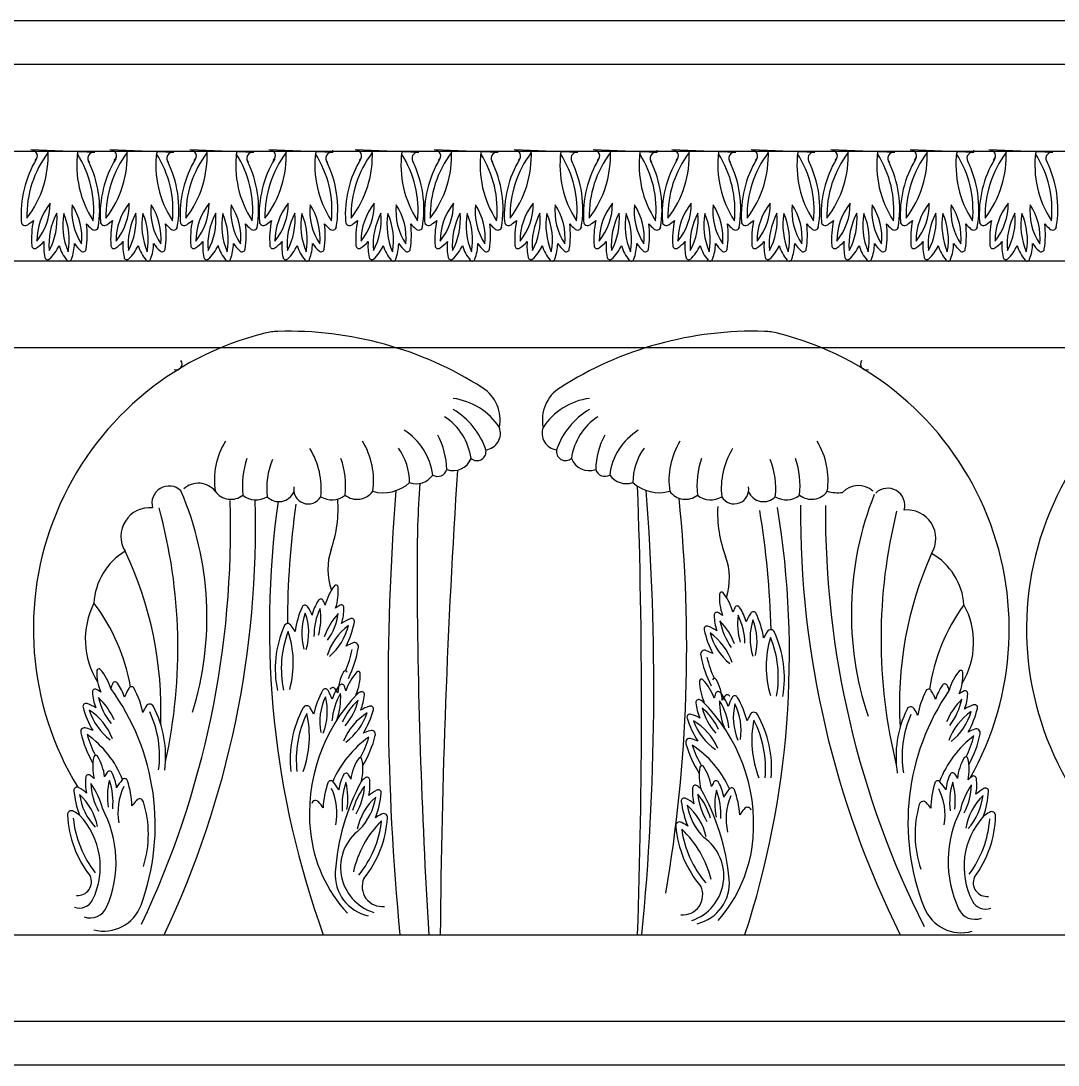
# Model space of a CAD drawing. Header units: millimetres. Extents: x 1155 to 2227, y 540 to 1342.
# Drawn here: x 1261.34 to 1273.27, y 1127.78 to 1139.79 of the extents above; entities that cross this region are included whole.
import ezdxf

# ---------------------------------------------------------------- set-up
doc = ezdxf.new("R2010")
doc.units = ezdxf.units.MM

msp = doc.modelspace()

# ---------------------------------------------------------------- linework, layer by layer
at = {"color": 0}
for p, q in [((1286.8599, 1139.79286), (1195.524, 1139.79286)), ((1286.8599, 1139.29286), (1195.524, 1139.29286)), ((1262.18714, 1138.27929), (1261.4518, 1138.30854)), ((1263.09729, 1138.27929), (1262.36195, 1138.30854)), ((1264.01556, 1138.27929), (1263.28022, 1138.30854)), ((1264.92571, 1138.27929), (1264.19037, 1138.30854)), ((1264.92571, 1138.27929), (1264.92571, 1138.30549)), ((1265.91622, 1138.27929), (1265.18088, 1138.30854)), ((1266.82636, 1138.27929), (1266.09103, 1138.30854)), ((1267.74464, 1138.27929), (1267.0093, 1138.30854)), ((1268.65479, 1138.27929), (1267.91945, 1138.30854)), ((1268.65479, 1138.27929), (1268.65479, 1138.30549)), ((1269.56023, 1138.27929), (1268.8249, 1138.30854)), ((1270.47038, 1138.27929), (1269.73504, 1138.30854)), ((1271.38866, 1138.27929), (1270.65332, 1138.30854)), ((1272.29881, 1138.27929), (1271.56347, 1138.30854)), ((1272.29881, 1138.27929), (1272.29881, 1138.30549)), ((1273.20722, 1138.27929), (1272.47188, 1138.30854)), ((1191.18811, 1138.29286), (1286.8599, 1138.29286)), ((1286.56671, 1137.03106), (1195.524, 1137.03106)), ((1285.37335, 1136.03106), (1195.524, 1136.03106)), ((1193.524, 1129.28421), (1284.524, 1129.28421)), ((1284.524, 1128.28421), (1195.524, 1128.28421)), ((1284.524, 1127.78421), (1195.524, 1127.78421))]:
    msp.add_line(p, q, dxfattribs=at)
for centre, radius, start, end in [((1260.47733, 1138.24108), 1.17348, 322.338153, 2.911539), ((1261.45963, 1138.24135), 0.06764, 308.808269, 96.651525), ((1261.38748, 1138.24108), 1.17348, 322.338153, 2.911539), ((1262.36978, 1138.24135), 0.06764, 308.808269, 96.651525), ((1262.30576, 1138.24108), 1.17348, 322.338153, 2.911539), ((1263.28806, 1138.24135), 0.06764, 308.808269, 96.651525), ((1263.2159, 1138.24108), 1.17348, 322.338153, 2.911539), ((1264.19821, 1138.24135), 0.06764, 308.808269, 96.651525), ((1264.20641, 1138.24108), 1.17348, 322.338153, 2.911539), ((1265.18871, 1138.24135), 0.06764, 308.808269, 96.651525), ((1265.11656, 1138.24108), 1.17348, 322.338153, 2.911539), ((1266.09886, 1138.24135), 0.06764, 308.808269, 96.651525), ((1266.03483, 1138.24108), 1.17348, 322.338153, 2.911539), ((1267.01714, 1138.24135), 0.06764, 308.808269, 96.651525), ((1266.94498, 1138.24108), 1.17348, 322.338153, 2.911539), ((1267.92728, 1138.24135), 0.06764, 308.808269, 96.651525), ((1267.85043, 1138.24108), 1.17348, 322.338153, 2.911539), ((1268.83273, 1138.24135), 0.06764, 308.808269, 96.651525), ((1268.76058, 1138.24108), 1.17348, 322.338153, 2.911539), ((1269.74288, 1138.24135), 0.06764, 308.808269, 96.651525), ((1269.67885, 1138.24108), 1.17348, 322.338153, 2.911539), ((1270.66115, 1138.24135), 0.06764, 308.808269, 96.651525), ((1270.589, 1138.24108), 1.17348, 322.338153, 2.911539), ((1271.5713, 1138.24135), 0.06764, 308.808269, 96.651525), ((1271.49741, 1138.24108), 1.17348, 322.338153, 2.911539), ((1272.47971, 1138.24135), 0.06764, 308.808269, 96.651525), ((1262.58567, 1137.56469), 1.24608, 148.953694, 183.710827), ((1262.6082, 1137.55158), 1.20222, 142.828625, 181.310575), ((1263.15317, 1138.13466), 1.17348, 172.533501, 213.106886), ((1260.97428, 1137.61656), 1.20222, 354.134464, 32.616414), ((1262.17399, 1138.21294), 0.06764, 78.793514, 226.636771), ((1260.99777, 1137.62784), 1.24608, 350.212577, 26.491345), ((1263.49582, 1137.56469), 1.24608, 148.953694, 183.710827), ((1263.51835, 1137.55158), 1.20222, 142.828625, 181.310575), ((1264.06332, 1138.13466), 1.17348, 172.533501, 213.106886), ((1261.88442, 1137.61656), 1.20222, 354.134464, 32.616414), ((1263.08414, 1138.21294), 0.06764, 78.793514, 226.636771), ((1261.90792, 1137.62784), 1.24608, 350.212577, 26.491345), ((1264.4141, 1137.56469), 1.24608, 148.953694, 183.710827), ((1264.43662, 1137.55158), 1.20222, 142.828625, 181.310575), ((1264.98159, 1138.13466), 1.17348, 172.533501, 213.106886), ((1262.8027, 1137.61656), 1.20222, 354.134464, 32.616414), ((1264.00242, 1138.21294), 0.06764, 78.793514, 226.636771), ((1262.8262, 1137.62784), 1.24608, 350.212577, 26.491345), ((1265.32424, 1137.56469), 1.24608, 148.953694, 183.710827), ((1265.34677, 1137.55158), 1.20222, 142.828625, 181.310575), ((1265.89174, 1138.13466), 1.17348, 172.533501, 213.106886), ((1263.71285, 1137.61656), 1.20222, 354.134464, 32.616414), ((1264.91256, 1138.21294), 0.06764, 78.793514, 226.636771), ((1263.73635, 1137.62784), 1.24608, 350.212577, 26.491345), ((1266.31475, 1137.56469), 1.24608, 148.953694, 183.710827), ((1266.33728, 1137.55158), 1.20222, 142.828625, 181.310575), ((1266.88225, 1138.13466), 1.17348, 172.533501, 213.106886), ((1264.70335, 1137.61656), 1.20222, 354.134464, 32.616414), ((1265.90307, 1138.21294), 0.06764, 78.793514, 226.636771), ((1264.72685, 1137.62784), 1.24608, 350.212577, 26.491345), ((1267.2249, 1137.56469), 1.24608, 148.953694, 183.710827), ((1267.24743, 1137.55158), 1.20222, 142.828625, 181.310575), ((1267.7924, 1138.13466), 1.17348, 172.533501, 213.106886), ((1265.6135, 1137.61656), 1.20222, 354.134464, 32.616414), ((1266.81322, 1138.21294), 0.06764, 78.793514, 226.636771), ((1265.637, 1137.62784), 1.24608, 350.212577, 26.491345), ((1268.14317, 1137.56469), 1.24608, 148.953694, 183.710827), ((1268.1657, 1137.55158), 1.20222, 142.828625, 181.310575), ((1268.71067, 1138.13466), 1.17348, 172.533501, 213.106886), ((1266.53178, 1137.61656), 1.20222, 354.134464, 32.616414), ((1267.73149, 1138.21294), 0.06764, 78.793514, 226.636771), ((1266.55528, 1137.62784), 1.24608, 350.212577, 26.491345), ((1269.05332, 1137.56469), 1.24608, 148.953694, 183.710827), ((1269.07585, 1137.55158), 1.20222, 142.828625, 181.310575), ((1269.62082, 1138.13466), 1.17348, 172.533501, 213.106886), ((1267.44193, 1137.61656), 1.20222, 354.134464, 32.616414), ((1268.64164, 1138.21294), 0.06764, 78.793514, 226.636771), ((1267.46542, 1137.62784), 1.24608, 350.212577, 26.491345), ((1269.95877, 1137.56469), 1.24608, 148.953694, 183.710827), ((1269.9813, 1137.55158), 1.20222, 142.828625, 181.310575), ((1270.52627, 1138.13466), 1.17348, 172.533501, 213.106886), ((1268.34737, 1137.61656), 1.20222, 354.134464, 32.616414), ((1269.54709, 1138.21294), 0.06764, 78.793514, 226.636771), ((1268.37087, 1137.62784), 1.24608, 350.212577, 26.491345), ((1270.86892, 1137.56469), 1.24608, 148.953694, 183.710827), ((1270.89144, 1137.55158), 1.20222, 142.828625, 181.310575), ((1271.43641, 1138.13466), 1.17348, 172.533501, 213.106886), ((1269.25752, 1137.61656), 1.20222, 354.134464, 32.616414), ((1270.45724, 1138.21294), 0.06764, 78.793514, 226.636771), ((1269.28102, 1137.62784), 1.24608, 350.212577, 26.491345), ((1271.78719, 1137.56469), 1.24608, 148.953694, 183.710827), ((1271.80972, 1137.55158), 1.20222, 142.828625, 181.310575), ((1272.35469, 1138.13466), 1.17348, 172.533501, 213.106886), ((1270.17579, 1137.61656), 1.20222, 354.134464, 32.616414), ((1271.37551, 1138.21294), 0.06764, 78.793514, 226.636771), ((1270.19929, 1137.62784), 1.24608, 350.212577, 26.491345), ((1272.69734, 1137.56469), 1.24608, 148.953694, 183.710827), ((1272.71987, 1137.55158), 1.20222, 142.828625, 181.310575), ((1273.26484, 1138.13466), 1.17348, 172.533501, 213.106886), ((1271.08594, 1137.61656), 1.20222, 354.134464, 32.616414), ((1272.28566, 1138.21294), 0.06764, 78.793514, 226.636771), ((1271.10944, 1137.62784), 1.24608, 350.212577, 26.491345), ((1273.60575, 1137.56469), 1.24608, 148.953694, 183.710827), ((1273.62828, 1137.55158), 1.20222, 142.828625, 181.310575), ((1274.17325, 1138.13466), 1.17348, 172.533501, 213.106886), ((1271.99436, 1137.61656), 1.20222, 354.134464, 32.616414), ((1273.19407, 1138.21294), 0.06764, 78.793514, 226.636771), ((1272.01785, 1137.62784), 1.24608, 350.212577, 26.491345), ((1261.00015, 1137.68707), 0.67331, 320.721264, 0.73762), ((1262.2103, 1137.26398), 0.68897, 141.194716, 180.264169), ((1262.40727, 1137.22481), 0.74727, 151.615017, 185.582713), ((1260.99764, 1137.50907), 0.75554, 331.806464, 5.391265), ((1262.60915, 1137.60614), 0.6872, 173.917899, 213.454547), ((1261.33885, 1137.2968), 0.70041, 354.305939, 33.066507), ((1263.12045, 1137.26398), 0.68897, 141.194716, 180.264169), ((1261.9103, 1137.68707), 0.67331, 320.721264, 0.73762), ((1263.31742, 1137.22481), 0.74727, 151.615017, 185.582713), ((1261.90779, 1137.50907), 0.75554, 331.806464, 5.391265), ((1263.5193, 1137.60614), 0.6872, 173.917899, 213.454547), ((1262.249, 1137.2968), 0.70041, 354.305939, 33.066507), ((1264.03873, 1137.26398), 0.68897, 141.194716, 180.264169), ((1262.82857, 1137.68707), 0.67331, 320.721264, 0.73762), ((1264.2357, 1137.22481), 0.74727, 151.615017, 185.582713), ((1262.82606, 1137.50907), 0.75554, 331.806464, 5.391265), ((1264.43758, 1137.60614), 0.6872, 173.917899, 213.454547), ((1263.16727, 1137.2968), 0.70041, 354.305939, 33.066507), ((1263.73872, 1137.68707), 0.67331, 320.721264, 0.73762), ((1264.94887, 1137.26398), 0.68897, 141.194716, 180.264169), ((1265.14584, 1137.22481), 0.74727, 151.615017, 185.582713), ((1263.73621, 1137.50907), 0.75554, 331.806464, 5.391265), ((1265.34772, 1137.60614), 0.6872, 173.917899, 213.454547), ((1264.07742, 1137.2968), 0.70041, 354.305939, 33.066507), ((1265.93938, 1137.26398), 0.68897, 141.194716, 180.264169), ((1264.72923, 1137.68707), 0.67331, 320.721264, 0.73762), ((1266.13635, 1137.22481), 0.74727, 151.615017, 185.582713), ((1264.72672, 1137.50907), 0.75554, 331.806464, 5.391265), ((1266.33823, 1137.60614), 0.6872, 173.917899, 213.454547), ((1265.06793, 1137.2968), 0.70041, 354.305939, 33.066507), ((1266.84953, 1137.26398), 0.68897, 141.194716, 180.264169), ((1265.63938, 1137.68707), 0.67331, 320.721264, 0.73762), ((1267.0465, 1137.22481), 0.74727, 151.615017, 185.582713), ((1265.63687, 1137.50907), 0.75554, 331.806464, 5.391265), ((1267.24838, 1137.60614), 0.6872, 173.917899, 213.454547), ((1265.97807, 1137.2968), 0.70041, 354.305939, 33.066507), ((1266.55765, 1137.68707), 0.67331, 320.721264, 0.73762), ((1267.7678, 1137.26398), 0.68897, 141.194716, 180.264169), ((1267.96477, 1137.22481), 0.74727, 151.615017, 185.582713), ((1266.55514, 1137.50907), 0.75554, 331.806464, 5.391265), ((1268.16665, 1137.60614), 0.6872, 173.917899, 213.454547), ((1266.89635, 1137.2968), 0.70041, 354.305939, 33.066507), ((1268.67795, 1137.26398), 0.68897, 141.194716, 180.264169), ((1267.4678, 1137.68707), 0.67331, 320.721264, 0.73762), ((1268.87492, 1137.22481), 0.74727, 151.615017, 185.582713), ((1267.46529, 1137.50907), 0.75554, 331.806464, 5.391265), ((1269.0768, 1137.60614), 0.6872, 173.917899, 213.454547), ((1267.8065, 1137.2968), 0.70041, 354.305939, 33.066507), ((1269.5834, 1137.26398), 0.68897, 141.194716, 180.264169), ((1268.37325, 1137.68707), 0.67331, 320.721264, 0.73762), ((1269.78037, 1137.22481), 0.74727, 151.615017, 185.582713), ((1268.37074, 1137.50907), 0.75554, 331.806464, 5.391265), ((1269.98225, 1137.60614), 0.6872, 173.917899, 213.454547), ((1268.71194, 1137.2968), 0.70041, 354.305939, 33.066507), ((1270.49355, 1137.26398), 0.68897, 141.194716, 180.264169), ((1269.28339, 1137.68707), 0.67331, 320.721264, 0.73762), ((1270.69052, 1137.22481), 0.74727, 151.615017, 185.582713), ((1269.28088, 1137.50907), 0.75554, 331.806464, 5.391265), ((1270.8924, 1137.60614), 0.6872, 173.917899, 213.454547), ((1269.62209, 1137.2968), 0.70041, 354.305939, 33.066507), ((1271.41182, 1137.26398), 0.68897, 141.194716, 180.264169), ((1270.20167, 1137.68707), 0.67331, 320.721264, 0.73762), ((1271.60879, 1137.22481), 0.74727, 151.615017, 185.582713), ((1270.19916, 1137.50907), 0.75554, 331.806464, 5.391265), ((1271.81067, 1137.60614), 0.6872, 173.917899, 213.454547), ((1270.54037, 1137.2968), 0.70041, 354.305939, 33.066507), ((1272.32197, 1137.26398), 0.68897, 141.194716, 180.264169), ((1271.11182, 1137.68707), 0.67331, 320.721264, 0.73762), ((1272.51894, 1137.22481), 0.74727, 151.615017, 185.582713), ((1271.10931, 1137.50907), 0.75554, 331.806464, 5.391265), ((1272.72082, 1137.60614), 0.6872, 173.917899, 213.454547), ((1271.45051, 1137.2968), 0.70041, 354.305939, 33.066507), ((1273.23038, 1137.26398), 0.68897, 141.194716, 180.264169), ((1272.02023, 1137.68707), 0.67331, 320.721264, 0.73762), ((1273.42735, 1137.22481), 0.74727, 151.615017, 185.582713), ((1272.01772, 1137.50907), 0.75554, 331.806464, 5.391265), ((1273.62923, 1137.60614), 0.6872, 173.917899, 213.454547), ((1272.35893, 1137.2968), 0.70041, 354.305939, 33.066507), ((1261.38782, 1137.48416), 0.04562, 180.140306, 310.20326), ((1261.04067, 1137.99913), 0.66642, 304.40951, 311.393385), ((1262.51129, 1137.28681), 1.05163, 168.349147, 184.310128), ((1262.59061, 1137.44116), 0.77193, 169.883681, 203.126708), ((1261.14106, 1137.27588), 0.7524, 349.439058, 23.57133), ((1262.29797, 1137.48416), 0.04562, 180.140306, 310.20326), ((1261.95082, 1137.99913), 0.66642, 304.40951, 311.393385), ((1263.42144, 1137.28681), 1.05163, 168.349147, 184.310128), ((1263.50076, 1137.44116), 0.77193, 169.883681, 203.126708), ((1262.05121, 1137.27588), 0.7524, 349.439058, 23.57133), ((1263.21625, 1137.48416), 0.04562, 180.140306, 310.20326), ((1262.8691, 1137.99913), 0.66642, 304.40951, 311.393385), ((1264.33971, 1137.28681), 1.05163, 168.349147, 184.310128), ((1264.41903, 1137.44116), 0.77193, 169.883681, 203.126708), ((1262.96948, 1137.27588), 0.7524, 349.439058, 23.57133), ((1264.1264, 1137.48416), 0.04562, 180.140306, 310.20326), ((1263.77924, 1137.99913), 0.66642, 304.40951, 311.393385), ((1265.24986, 1137.28681), 1.05163, 168.349147, 184.310128), ((1265.32918, 1137.44116), 0.77193, 169.883681, 203.126708), ((1263.87963, 1137.27588), 0.7524, 349.439058, 23.57133), ((1265.1169, 1137.48416), 0.04562, 180.140306, 310.20326), ((1264.76975, 1137.99913), 0.66642, 304.40951, 311.393385), ((1266.24037, 1137.28681), 1.05163, 168.349147, 184.310128), ((1266.31969, 1137.44116), 0.77193, 169.883681, 203.126708), ((1264.87014, 1137.27588), 0.7524, 349.439058, 23.57133), ((1266.02705, 1137.48416), 0.04562, 180.140306, 310.20326), ((1265.6799, 1137.99913), 0.66642, 304.40951, 311.393385), ((1267.15051, 1137.28681), 1.05163, 168.349147, 184.310128), ((1267.22984, 1137.44116), 0.77193, 169.883681, 203.126708), ((1265.78029, 1137.27588), 0.7524, 349.439058, 23.57133), ((1266.94533, 1137.48416), 0.04562, 180.140306, 310.20326), ((1266.59817, 1137.99913), 0.66642, 304.40951, 311.393385), ((1268.06879, 1137.28681), 1.05163, 168.349147, 184.310128), ((1268.14811, 1137.44116), 0.77193, 169.883681, 203.126708), ((1266.69856, 1137.27588), 0.7524, 349.439058, 23.57133), ((1267.85547, 1137.48416), 0.04562, 180.140306, 310.20326), ((1267.50832, 1137.99913), 0.66642, 304.40951, 311.393385), ((1268.97894, 1137.28681), 1.05163, 168.349147, 184.310128), ((1269.05826, 1137.44116), 0.77193, 169.883681, 203.126708), ((1267.60871, 1137.27588), 0.7524, 349.439058, 23.57133), ((1268.76092, 1137.48416), 0.04562, 180.140306, 310.20326), ((1268.41377, 1137.99913), 0.66642, 304.40951, 311.393385), ((1269.88438, 1137.28681), 1.05163, 168.349147, 184.310128), ((1269.9637, 1137.44116), 0.77193, 169.883681, 203.126708), ((1268.51415, 1137.27588), 0.7524, 349.439058, 23.57133), ((1269.67107, 1137.48416), 0.04562, 180.140306, 310.20326), ((1269.32392, 1137.99913), 0.66642, 304.40951, 311.393385), ((1270.79453, 1137.28681), 1.05163, 168.349147, 184.310128), ((1270.87385, 1137.44116), 0.77193, 169.883681, 203.126708), ((1269.4243, 1137.27588), 0.7524, 349.439058, 23.57133), ((1270.58934, 1137.48416), 0.04562, 180.140306, 310.20326), ((1270.24219, 1137.99913), 0.66642, 304.40951, 311.393385), ((1271.71281, 1137.28681), 1.05163, 168.349147, 184.310128), ((1271.79213, 1137.44116), 0.77193, 169.883681, 203.126708), ((1270.34258, 1137.27588), 0.7524, 349.439058, 23.57133), ((1271.49949, 1137.48416), 0.04562, 180.140306, 310.20326), ((1271.15234, 1137.99913), 0.66642, 304.40951, 311.393385), ((1272.62295, 1137.28681), 1.05163, 168.349147, 184.310128), ((1272.70228, 1137.44116), 0.77193, 169.883681, 203.126708), ((1271.25273, 1137.27588), 0.7524, 349.439058, 23.57133), ((1272.4079, 1137.48416), 0.04562, 180.140306, 310.20326), ((1272.06075, 1137.99913), 0.66642, 304.40951, 311.393385), ((1273.53137, 1137.28681), 1.05163, 168.349147, 184.310128), ((1273.61069, 1137.44116), 0.77193, 169.883681, 203.126708), ((1272.16114, 1137.27588), 0.7524, 349.439058, 23.57133), ((1261.04615, 1137.3319), 1.05396, 351.004558, 6.94786), ((1262.59413, 1137.89797), 0.66642, 221.155078, 228.138953), ((1262.18313, 1137.43237), 0.04562, 222.345203, 352.408157), ((1261.95629, 1137.3319), 1.05396, 351.004558, 6.94786), ((1263.50428, 1137.89797), 0.66642, 221.155078, 228.138953), ((1263.09328, 1137.43237), 0.04562, 222.345203, 352.408157), ((1262.87457, 1137.3319), 1.05396, 351.004558, 6.94786), ((1264.42256, 1137.89797), 0.66642, 221.155078, 228.138953), ((1264.01155, 1137.43237), 0.04562, 222.345203, 352.408157), ((1263.78472, 1137.3319), 1.05396, 351.004558, 6.94786), ((1265.33271, 1137.89797), 0.66642, 221.155078, 228.138953), ((1264.9217, 1137.43237), 0.04562, 222.345203, 352.408157), ((1264.77522, 1137.3319), 1.05396, 351.004558, 6.94786), ((1266.32321, 1137.89797), 0.66642, 221.155078, 228.138953), ((1265.91221, 1137.43237), 0.04562, 222.345203, 352.408157), ((1265.68537, 1137.3319), 1.05396, 351.004558, 6.94786), ((1267.23336, 1137.89797), 0.66642, 221.155078, 228.138953), ((1266.82235, 1137.43237), 0.04562, 222.345203, 352.408157), ((1266.60365, 1137.3319), 1.05396, 351.004558, 6.94786), ((1268.15164, 1137.89797), 0.66642, 221.155078, 228.138953), ((1267.74063, 1137.43237), 0.04562, 222.345203, 352.408157), ((1267.5138, 1137.3319), 1.05396, 351.004558, 6.94786), ((1269.06178, 1137.89797), 0.66642, 221.155078, 228.138953), ((1268.65078, 1137.43237), 0.04562, 222.345203, 352.408157), ((1268.41924, 1137.3319), 1.05396, 351.004558, 6.94786), ((1269.96723, 1137.89797), 0.66642, 221.155078, 228.138953), ((1269.55622, 1137.43237), 0.04562, 222.345203, 352.408157), ((1269.32939, 1137.3319), 1.05396, 351.004558, 6.94786), ((1270.87738, 1137.89797), 0.66642, 221.155078, 228.138953), ((1270.46637, 1137.43237), 0.04562, 222.345203, 352.408157), ((1270.24766, 1137.3319), 1.05396, 351.004558, 6.94786), ((1271.79565, 1137.89797), 0.66642, 221.155078, 228.138953), ((1271.38465, 1137.43237), 0.04562, 222.345203, 352.408157), ((1271.15781, 1137.3319), 1.05396, 351.004558, 6.94786), ((1272.7058, 1137.89797), 0.66642, 221.155078, 228.138953), ((1272.29479, 1137.43237), 0.04562, 222.345203, 352.408157), ((1272.06623, 1137.3319), 1.05396, 351.004558, 6.94786), ((1273.61421, 1137.89797), 0.66642, 221.155078, 228.138953), ((1273.20321, 1137.43237), 0.04562, 222.345203, 352.408157), ((1261.23648, 1137.59409), 0.49982, 304.40951, 317.19656), ((1262.13677, 1137.19603), 0.53677, 173.749497, 193.236408), ((1261.41717, 1137.24289), 0.53677, 339.312055, 358.798967), ((1262.36148, 1137.52083), 0.49982, 215.351903, 228.138953), ((1262.14663, 1137.59409), 0.49982, 304.40951, 317.19656), ((1263.04692, 1137.19603), 0.53677, 173.749497, 193.236408), ((1262.32732, 1137.24289), 0.53677, 339.312055, 358.798967), ((1263.27163, 1137.52083), 0.49982, 215.351903, 228.138953), ((1263.06491, 1137.59409), 0.49982, 304.40951, 317.19656), ((1263.96519, 1137.19603), 0.53677, 173.749497, 193.236408), ((1263.2456, 1137.24289), 0.53677, 339.312055, 358.798967), ((1264.18991, 1137.52083), 0.49982, 215.351903, 228.138953), ((1263.97505, 1137.59409), 0.49982, 304.40951, 317.19656), ((1264.87534, 1137.19603), 0.53677, 173.749497, 193.236408), ((1264.15575, 1137.24289), 0.53677, 339.312055, 358.798967), ((1265.10005, 1137.52083), 0.49982, 215.351903, 228.138953), ((1264.96556, 1137.59409), 0.49982, 304.40951, 317.19656), ((1265.86585, 1137.19603), 0.53677, 173.749497, 193.236408), ((1265.14625, 1137.24289), 0.53677, 339.312055, 358.798967), ((1266.09056, 1137.52083), 0.49982, 215.351903, 228.138953), ((1265.87571, 1137.59409), 0.49982, 304.40951, 317.19656), ((1266.776, 1137.19603), 0.53677, 173.749497, 193.236408), ((1266.0564, 1137.24289), 0.53677, 339.312055, 358.798967), ((1267.00071, 1137.52083), 0.49982, 215.351903, 228.138953), ((1266.79398, 1137.59409), 0.49982, 304.40951, 317.19656), ((1267.69427, 1137.19603), 0.53677, 173.749497, 193.236408), ((1266.97468, 1137.24289), 0.53677, 339.312055, 358.798967), ((1267.91898, 1137.52083), 0.49982, 215.351903, 228.138953), ((1267.70413, 1137.59409), 0.49982, 304.40951, 317.19656), ((1268.60442, 1137.19603), 0.53677, 173.749497, 193.236408), ((1267.88482, 1137.24289), 0.53677, 339.312055, 358.798967), ((1268.82913, 1137.52083), 0.49982, 215.351903, 228.138953), ((1268.60958, 1137.59409), 0.49982, 304.40951, 317.19656), ((1269.50987, 1137.19603), 0.53677, 173.749497, 193.236408), ((1268.79027, 1137.24289), 0.53677, 339.312055, 358.798967), ((1269.73458, 1137.52083), 0.49982, 215.351903, 228.138953), ((1269.51973, 1137.59409), 0.49982, 304.40951, 317.19656), ((1270.42001, 1137.19603), 0.53677, 173.749497, 193.236408), ((1269.70042, 1137.24289), 0.53677, 339.312055, 358.798967), ((1270.64473, 1137.52083), 0.49982, 215.351903, 228.138953), ((1270.438, 1137.59409), 0.49982, 304.40951, 317.19656), ((1271.33829, 1137.19603), 0.53677, 173.749497, 193.236408), ((1270.61869, 1137.24289), 0.53677, 339.312055, 358.798967), ((1271.563, 1137.52083), 0.49982, 215.351903, 228.138953), ((1271.34815, 1137.59409), 0.49982, 304.40951, 317.19656), ((1272.24844, 1137.19603), 0.53677, 173.749497, 193.236408), ((1271.52884, 1137.24289), 0.53677, 339.312055, 358.798967), ((1272.47315, 1137.52083), 0.49982, 215.351903, 228.138953), ((1272.25656, 1137.59409), 0.49982, 304.40951, 317.19656), ((1273.15685, 1137.19603), 0.53677, 173.749497, 193.236408), ((1272.43725, 1137.24289), 0.53677, 339.312055, 358.798967), ((1273.38156, 1137.52083), 0.49982, 215.351903, 228.138953), ((1261.49685, 1137.20786), 0.03421, 180.140306, 310.20326), ((1261.35572, 1137.39177), 0.45817, 312.270287, 336.652142), ((1262.21701, 1137.33568), 0.45817, 195.896322, 220.278176), ((1262.05323, 1137.17163), 0.03421, 222.345203, 352.408157), ((1262.407, 1137.20786), 0.03421, 180.140306, 310.20326), ((1262.26587, 1137.39177), 0.45817, 312.270287, 336.652142), ((1263.12716, 1137.33568), 0.45817, 195.896322, 220.278176), ((1262.96338, 1137.17163), 0.03421, 222.345203, 352.408157), ((1263.32527, 1137.20786), 0.03421, 180.140306, 310.20326), ((1263.18414, 1137.39177), 0.45817, 312.270287, 336.652142), ((1264.04544, 1137.33568), 0.45817, 195.896322, 220.278176), ((1263.88165, 1137.17163), 0.03421, 222.345203, 352.408157), ((1264.23542, 1137.20786), 0.03421, 180.140306, 310.20326), ((1264.09429, 1137.39177), 0.45817, 312.270287, 336.652142), ((1264.95559, 1137.33568), 0.45817, 195.896322, 220.278176), ((1264.7918, 1137.17163), 0.03421, 222.345203, 352.408157), ((1265.22593, 1137.20786), 0.03421, 180.140306, 310.20326), ((1265.0848, 1137.39177), 0.45817, 312.270287, 336.652142), ((1265.94609, 1137.33568), 0.45817, 195.896322, 220.278176), ((1265.78231, 1137.17163), 0.03421, 222.345203, 352.408157), ((1266.13607, 1137.20786), 0.03421, 180.140306, 310.20326), ((1265.99495, 1137.39177), 0.45817, 312.270287, 336.652142), ((1266.85624, 1137.33568), 0.45817, 195.896322, 220.278176), ((1266.69245, 1137.17163), 0.03421, 222.345203, 352.408157), ((1267.05435, 1137.20786), 0.03421, 180.140306, 310.20326), ((1266.91322, 1137.39177), 0.45817, 312.270287, 336.652142), ((1267.77452, 1137.33568), 0.45817, 195.896322, 220.278176), ((1267.61073, 1137.17163), 0.03421, 222.345203, 352.408157), ((1267.9645, 1137.20786), 0.03421, 180.140306, 310.20326), ((1267.82337, 1137.39177), 0.45817, 312.270287, 336.652142), ((1268.68466, 1137.33568), 0.45817, 195.896322, 220.278176), ((1268.52088, 1137.17163), 0.03421, 222.345203, 352.408157), ((1268.86994, 1137.20786), 0.03421, 180.140306, 310.20326), ((1268.72882, 1137.39177), 0.45817, 312.270287, 336.652142), ((1269.59011, 1137.33568), 0.45817, 195.896322, 220.278176), ((1269.42632, 1137.17163), 0.03421, 222.345203, 352.408157), ((1269.78009, 1137.20786), 0.03421, 180.140306, 310.20326), ((1269.63896, 1137.39177), 0.45817, 312.270287, 336.652142), ((1270.50026, 1137.33568), 0.45817, 195.896322, 220.278176), ((1270.33647, 1137.17163), 0.03421, 222.345203, 352.408157), ((1270.69837, 1137.20786), 0.03421, 180.140306, 310.20326), ((1270.55724, 1137.39177), 0.45817, 312.270287, 336.652142), ((1271.41853, 1137.33568), 0.45817, 195.896322, 220.278176), ((1271.25475, 1137.17163), 0.03421, 222.345203, 352.408157), ((1271.60851, 1137.20786), 0.03421, 180.140306, 310.20326), ((1271.46739, 1137.39177), 0.45817, 312.270287, 336.652142), ((1272.32868, 1137.33568), 0.45817, 195.896322, 220.278176), ((1272.16489, 1137.17163), 0.03421, 222.345203, 352.408157), ((1272.51693, 1137.20786), 0.03421, 180.140306, 310.20326), ((1272.3758, 1137.39177), 0.45817, 312.270287, 336.652142), ((1273.23709, 1137.33568), 0.45817, 195.896322, 220.278176), ((1273.07331, 1137.17163), 0.03421, 222.345203, 352.408157), ((1261.64525, 1137.07795), 0.03136, 188.85075, 318.913704), ((1261.88923, 1137.06206), 0.03136, 213.63476, 343.697714), ((1262.5554, 1137.07795), 0.03136, 188.85075, 318.913704), ((1262.79938, 1137.06206), 0.03136, 213.63476, 343.697714), ((1263.47367, 1137.07795), 0.03136, 188.85075, 318.913704), ((1263.71765, 1137.06206), 0.03136, 213.63476, 343.697714), ((1264.38382, 1137.07795), 0.03136, 188.85075, 318.913704), ((1264.6278, 1137.06206), 0.03136, 213.63476, 343.697714), ((1265.37433, 1137.07795), 0.03136, 188.85075, 318.913704), ((1265.61831, 1137.06206), 0.03136, 213.63476, 343.697714), ((1266.28448, 1137.07795), 0.03136, 188.85075, 318.913704), ((1266.52846, 1137.06206), 0.03136, 213.63476, 343.697714), ((1267.20275, 1137.07795), 0.03136, 188.85075, 318.913704), ((1267.44673, 1137.06206), 0.03136, 213.63476, 343.697714), ((1268.1129, 1137.07795), 0.03136, 188.85075, 318.913704), ((1268.35688, 1137.06206), 0.03136, 213.63476, 343.697714), ((1269.01835, 1137.07795), 0.03136, 188.85075, 318.913704), ((1269.26233, 1137.06206), 0.03136, 213.63476, 343.697714), ((1269.92849, 1137.07795), 0.03136, 188.85075, 318.913704), ((1270.17247, 1137.06206), 0.03136, 213.63476, 343.697714), ((1270.84677, 1137.07795), 0.03136, 188.85075, 318.913704), ((1271.09075, 1137.06206), 0.03136, 213.63476, 343.697714), ((1271.75692, 1137.07795), 0.03136, 188.85075, 318.913704), ((1272.0009, 1137.06206), 0.03136, 213.63476, 343.697714), ((1272.66533, 1137.07795), 0.03136, 188.85075, 318.913704), ((1272.90931, 1137.06206), 0.03136, 213.63476, 343.697714), ((1264.98339, 1132.80106), 3.50253, 103.872133, 211.314731), ((1264.31489, 1135.50798), 0.71429, 91.71167, 103.872133), ((1264.41738, 1132.0785), 4.1453, 57.468822, 91.71167), ((1269.76683, 1132.07889), 4.1453, 88.28086, 122.523708), ((1269.86976, 1135.50837), 0.71429, 76.120397, 88.28086), ((1269.20188, 1132.80008), 3.50253, 330.719408, 76.143498), ((1276.40555, 1132.80106), 3.50253, 103.872133, 211.314731), ((1263.124, 1135.84669), 0.06764, 248.75683, 36.600086), ((1271.0607, 1135.84692), 0.06764, 143.392444, 291.2357), ((1266.40994, 1135.20245), 0.43999, 348.837734, 57.468822), ((1267.77467, 1135.2031), 0.43999, 122.523708, 191.154797), ((1266.20451, 1134.69301), 0.76543, 33.66095, 82.134642), ((1267.98003, 1134.69364), 0.76543, 97.857888, 146.331581), ((1265.86606, 1134.58061), 0.86593, 18.800476, 59.215955), ((1268.31847, 1134.58119), 0.86593, 120.776575, 161.192055), ((1265.84582, 1134.67253), 0.67467, 7.513651, 57.266952), ((1268.33873, 1134.67312), 0.67467, 122.725578, 172.478879), ((1265.36757, 1134.48149), 0.71238, 7.118073, 57.939698), ((1266.65903, 1135.05178), 0.19396, 277.930652, 19.733093), ((1267.52556, 1135.05247), 0.19396, 160.259437, 262.061879), ((1268.81695, 1134.48201), 0.71238, 122.052832, 172.874457), ((1264.42745, 1134.50809), 0.86437, 148.583109, 188.315462), ((1264.529, 1134.50809), 0.86437, 351.677068, 31.409422), ((1265.32703, 1134.60665), 0.90971, 1.6576, 27.702624), ((1268.85751, 1134.60717), 0.90971, 152.289906, 178.33493), ((1269.65552, 1134.5085), 0.86437, 148.583109, 188.315462), ((1269.75707, 1134.50849), 0.86437, 351.677068, 31.409422), ((1263.92689, 1134.41703), 0.86472, 353.571106, 31.911079), ((1265.12078, 1134.47989), 0.6874, 0.206654, 35.531311), ((1266.58291, 1134.8402), 0.10471, 229.352041, 10.714685), ((1267.60166, 1134.84088), 0.10471, 169.277846, 310.640489), ((1269.06374, 1134.48038), 0.6874, 144.461219, 179.785876), ((1270.25762, 1134.41736), 0.86472, 148.081451, 186.421424), ((1264.85315, 1134.44505), 0.9682, 161.005094, 186.310783), ((1265.02955, 1134.41696), 0.86472, 157.437126, 186.421424), ((1264.1033, 1134.4451), 0.9682, 353.681748, 18.987436), ((1266.30941, 1134.84088), 0.22037, 250.64105, 338.679466), ((1267.87516, 1134.84152), 0.22037, 201.313065, 289.35148), ((1270.08122, 1134.44545), 0.9682, 161.005094, 186.310783), ((1269.15496, 1134.41743), 0.86472, 353.571106, 22.555404), ((1269.33137, 1134.4455), 0.9682, 353.681748, 18.987436), ((1266.13068, 1134.66472), 0.11034, 239.372379, 343.277458), ((1360.54445, 1128.46079), 94.38755, 176.2548623, 179.5003368), ((1268.05386, 1134.66534), 0.11034, 196.715073, 300.620151), ((1263.37902, 1134.22727), 0.24816, 38.893736, 132.507256), ((1265.50519, 1134.82088), 0.4543, 254.563726, 311.830525), ((1265.88223, 1134.70611), 0.23567, 251.685963, 324.654706), ((1279.58695, 1133.55344), 13.69335, 176.144135, 180.157895), ((1268.30232, 1134.70669), 0.23567, 215.337824, 288.306567), ((1268.67937, 1134.82141), 0.4543, 228.162006, 285.428804), ((1263.04158, 1134.24744), 0.19672, 45.803379, 196.083027), ((1259.78946, 1132.93588), 3.68744, 342.742766, 23.199498), ((1263.75295, 1134.51464), 0.22358, 216.044479, 308.069224), ((1264.04339, 1134.5249), 0.24079, 230.680474, 301.795727), ((1264.30453, 1134.45162), 0.18785, 224.375536, 337.612153), ((1264.6423, 1134.40492), 0.16695, 169.352637, 329.510019), ((1264.91307, 1134.52485), 0.24079, 238.196804, 309.312056), ((1265.20351, 1134.51455), 0.22358, 231.923306, 323.948051), ((1295.1354, 1132.10695), 29.57412, 175.572268, 185.477536), ((1196.31893, 1131.87511), 72.15709, 357.9425114, 2.0382012), ((1239.04314, 1132.12543), 29.57412, 354.491109, 4.396039), ((1268.98102, 1134.51505), 0.22358, 216.044479, 308.069224), ((1269.27146, 1134.52531), 0.24079, 230.680474, 301.795727), ((1269.54221, 1134.40534), 0.16695, 210.482511, 10.639893), ((1269.87999, 1134.452), 0.18785, 202.380377, 315.616994), ((1270.14114, 1134.52525), 0.24079, 238.196804, 309.312056), ((1270.43158, 1134.51495), 0.22358, 231.923306, 323.948051), ((1270.73326, 1134.82128), 0.4543, 254.563726, 276.805607), ((1270.96918, 1134.20157), 0.24816, 47.485274, 137.20075), ((1274.57607, 1132.97629), 3.68744, 158.176731, 198.633462), ((1271.30662, 1134.2217), 0.19672, 343.909503, 134.189151), ((1253.14135, 1133.95216), 10.60765, 334.62864, 1.747899), ((1253.14135, 1133.95216), 10.89432, 334.62864, 1.747899), ((1274.62649, 1132.82622), 10.43086, 172.077132, 199.85191), ((1274.62649, 1132.82622), 10.22434, 172.077132, 179.802735), ((1263.53628, 1134.18801), 1.44966, 340.938395, 4.198587), ((1252.23446, 1132.58809), 16.76067, 350.293361, 5.876246), ((1281.19785, 1134.15194), 10.89432, 179.62833, 206.538839), ((1281.19785, 1134.15194), 10.60765, 179.62833, 206.747588), ((1262.81697, 1133.86605), 0.32882, 83.786763, 211.71386), ((1257.06724, 1132.58219), 6.07603, 347.546106, 15.354419), ((1270.80025, 1134.13807), 1.44966, 177.177641, 200.437833), ((1259.74595, 1132.51031), 10.43086, 341.985157, 9.299096), ((1259.74595, 1132.51031), 10.22434, 1.573494, 9.299096), ((1277.30599, 1132.68808), 6.07603, 166.021809, 193.830123), ((1271.53118, 1133.84028), 0.32882, 328.278671, 96.205767), ((1262.91011, 1133.0628), 0.73241, 120.603537, 177.427798), ((1258.70359, 1131.86965), 4.24526, 357.787954, 25.438997), ((1265.57754, 1133.4827), 0.71002, 160.938395, 199.490605), ((1268.77652, 1133.38393), 0.71002, 341.885623, 20.437833), ((1275.68723, 1131.93644), 4.24526, 155.937232, 183.588274), ((1271.45327, 1133.02823), 0.73241, 3.94843, 60.772691), ((1338.05047, 1133.71455), 72.15709, 180.1578953, 183.5203232), ((1265.39036, 1132.95064), 0.56533, 142.10586, 167.565792), ((1264.96199, 1133.28355), 0.02281, 73.884441, 141.119686), ((1264.42275, 1133.22565), 0.56533, 340.702455, 6.162387), ((1264.96218, 1133.2835), 0.02281, 7.148561, 74.383807), ((1264.78639, 1133.1125), 0.03136, 21.494651, 151.557605), ((1269.93715, 1133.15469), 0.56533, 175.213842, 200.673773), ((1269.39648, 1133.19957), 0.02281, 106.992422, 174.227667), ((1269.39667, 1133.19963), 0.02281, 40.256542, 107.491788), ((1268.97642, 1132.85652), 0.56533, 13.810436, 39.270368), ((1262.98399, 1132.68088), 0.90607, 152.755327, 212.527082), ((1260.39563, 1131.74267), 2.23809, 10.047923, 37.195572), ((1265.53226, 1132.62533), 1.05163, 156.098227, 172.059209), ((1264.60302, 1133.03987), 0.03421, 30.205095, 160.268049), ((1264.22822, 1132.76331), 0.49982, 23.211795, 35.998845), ((1265.20986, 1132.83644), 0.53677, 147.171947, 166.658858), ((1265.45505, 1132.71862), 0.74727, 154.825642, 180.337669), ((1264.03171, 1132.92349), 0.75554, 344.941576, 8.601891), ((1264.4084, 1132.91393), 0.45817, 20.230402, 27.288401), ((1265.23863, 1132.67797), 0.45817, 120.979846, 128.037845), ((1265.02157, 1133.04566), 0.03136, 356.710642, 126.773596), ((1264.51621, 1133.03359), 0.53677, 341.609389, 1.0963), ((1269.95899, 1132.84341), 0.45817, 154.087827, 161.145826), ((1269.57633, 1133.03284), 0.03136, 29.818623, 159.881577), ((1269.15962, 1132.74669), 0.53677, 14.71737, 34.204281), ((1273.99873, 1131.76886), 2.23809, 144.180656, 171.328305), ((1271.38858, 1132.64464), 0.90607, 328.849147, 28.620901), ((1265.25635, 1132.74777), 0.68897, 160.144187, 195.111926), ((1263.97439, 1132.75495), 0.67331, 343.368614, 19.687091), ((1265.55523, 1132.45332), 0.77193, 137.281648, 160.688561), ((1264.24502, 1133.0951), 0.7524, 325.544636, 350.969297), ((1265.31265, 1132.4551), 0.49982, 112.269402, 125.056452), ((1265.13934, 1132.88744), 0.03421, 348.000198, 118.063152), ((1269.34283, 1132.96037), 0.03136, 54.602633, 184.665587), ((1269.84833, 1132.96044), 0.53677, 180.279928, 199.76684), ((1269.13466, 1132.58758), 0.45817, 53.338383, 60.396383), ((1270.33534, 1132.86201), 0.75554, 172.774338, 196.434653), ((1268.91733, 1132.62302), 0.74727, 1.038559, 26.550586), ((1270.14273, 1132.69716), 0.49982, 145.377383, 158.164433), ((1270.39669, 1132.6949), 0.67331, 161.689137, 198.007615), ((1269.7614, 1132.96464), 0.03421, 21.108179, 151.171133), ((1269.11527, 1132.65693), 0.68897, 346.264303, 21.232042), ((1268.84238, 1132.52791), 1.05163, 9.31702, 25.278002), ((1265.50916, 1132.3386), 1.24608, 156.697529, 191.454661), ((1264.40766, 1132.81613), 0.04562, 30.205095, 160.268049), ((1263.90793, 1132.44738), 0.66642, 29.01497, 35.998845), ((1265.51738, 1132.29168), 0.6872, 126.953808, 162.900287), ((1264.42434, 1133.00906), 0.70041, 311.423814, 346.102416), ((1264.13682, 1133.07414), 1.05396, 333.460495, 349.403797), ((1269.22889, 1132.79937), 0.03421, 63.313076, 193.37603), ((1270.22664, 1133.01009), 1.05396, 191.972431, 207.915733), ((1269.06601, 1132.36299), 0.49982, 56.319776, 69.106826), ((1268.82355, 1132.35539), 0.77193, 20.687667, 44.094581), ((1270.11796, 1133.02845), 0.7524, 190.406932, 215.831593), ((1269.96207, 1132.74565), 0.04562, 21.108179, 151.171133), ((1265.53478, 1132.3434), 1.20222, 159.09778, 191.798727), ((1263.29608, 1132.40833), 1.17348, 344.995195, 18.070202), ((1269.94076, 1132.93813), 0.70041, 195.273813, 229.952415), ((1268.86527, 1132.1947), 0.6872, 18.475941, 54.422421), ((1270.47051, 1132.38901), 0.66642, 145.377383, 152.361258), ((1271.08313, 1132.36467), 1.17348, 163.306027, 196.381033), ((1268.84663, 1132.24599), 1.20222, 349.577502, 22.278449), ((1268.87236, 1132.24181), 1.24608, 349.921567, 24.6787), ((1263.96469, 1132.80264), 1.20715, 336.299282, 348.554398), ((1265.40538, 1132.02178), 0.66642, 112.269402, 119.253277), ((1263.98411, 1132.78411), 1.25016, 333.783075, 351.009886), ((1265.17429, 1132.59824), 0.04562, 348.000198, 118.063152), ((1269.2009, 1132.50942), 0.04562, 63.313076, 193.37603), ((1268.98372, 1131.92757), 0.66642, 62.122951, 69.106826), ((1270.38627, 1132.72382), 1.25016, 190.366342, 207.593153), ((1270.40524, 1132.74281), 1.20715, 192.82183, 205.076946), ((1262.77555, 1132.29863), 0.56533, 177.968002, 203.427934), ((1262.23335, 1132.31748), 0.02281, 109.746582, 176.981828), ((1262.23354, 1132.31754), 0.02281, 43.010703, 110.245948), ((1261.83026, 1131.95464), 0.56533, 16.564597, 42.024528), ((1265.54786, 1132.04121), 0.56533, 152.10586, 177.565792), ((1265.06819, 1132.29468), 0.02281, 83.884441, 151.119686), ((1265.06838, 1132.29466), 0.02281, 17.148561, 84.383807), ((1265.61585, 1131.92049), 0.56533, 137.10586, 162.565792), ((1265.21812, 1132.28947), 0.02281, 68.884441, 136.119686), ((1265.2183, 1132.2894), 0.02281, 2.148561, 69.383807), ((1272.55942, 1131.94632), 0.56533, 139.3517, 164.811632), ((1271.60614, 1132.26751), 0.56533, 337.948295, 3.408227), ((1272.14754, 1132.29943), 0.02281, 71.13028, 138.365526), ((1272.14773, 1132.29937), 0.02281, 4.394401, 71.629646), ((1262.42101, 1132.15958), 0.03136, 32.572783, 162.635737), ((1262.01852, 1131.85374), 0.53677, 17.47153, 36.958442), ((1264.67588, 1132.27879), 0.56533, 335.702455, 1.162387), ((1269.16431, 1132.19961), 0.02281, 111.992422, 179.227667), ((1269.70683, 1132.20203), 0.56533, 180.213842, 205.673773), ((1269.1645, 1132.19968), 0.02281, 45.256542, 112.491788), ((1268.77575, 1131.82126), 0.56533, 18.810436, 44.270368), ((1269.31407, 1132.20847), 0.02281, 96.992422, 164.227667), ((1269.31426, 1132.20849), 0.02281, 30.256542, 97.491788), ((1268.84082, 1131.94358), 0.56533, 3.810436, 29.270368), ((1262.19125, 1132.07598), 0.03136, 57.356793, 187.419747), ((1262.69617, 1132.10034), 0.53677, 183.034089, 202.521), ((1262.00124, 1131.69361), 0.45817, 56.092544, 63.150543), ((1262.81232, 1131.98876), 0.45817, 156.841987, 163.899987), ((1260.20944, 1130.54416), 2.67345, 339.884833, 36.006533), ((1263.00288, 1131.8515), 0.49982, 148.131544, 160.918594), ((1262.60913, 1132.10035), 0.03421, 23.86234, 153.925294), ((1261.71217, 1131.61996), 1.05163, 12.07118, 28.032162), ((1266.65012, 1130.67648), 1.9938, 136.026944, 185.959917), ((1265.72885, 1131.58406), 1.05163, 151.098227, 167.059209), ((1264.83927, 1132.07801), 0.03421, 25.205095, 155.268049), ((1264.4418, 1131.83516), 0.49982, 18.211795, 30.998845), ((1264.92495, 1132.09573), 0.03136, 31.494651, 161.557605), ((1265.66006, 1131.68372), 0.74727, 149.825642, 175.337669), ((1265.42608, 1131.82246), 0.53677, 142.171947, 161.658858), ((1264.58718, 1131.83455), 0.45817, 30.230402, 37.288401), ((1264.26, 1132.01186), 0.75554, 339.941576, 3.601891), ((1265.02828, 1132.13437), 0.03136, 16.494651, 146.557605), ((1264.63441, 1131.96951), 0.45817, 15.230402, 22.288401), ((1265.44093, 1131.66208), 0.45817, 115.979846, 123.037845), ((1265.25674, 1132.04729), 0.03136, 351.710642, 121.773596), ((1269.75572, 1131.89383), 0.45817, 159.087827, 166.145826), ((1269.35801, 1132.04919), 0.03136, 34.818623, 164.881577), ((1268.96782, 1131.72781), 0.53677, 19.71737, 39.204281), ((1274.21365, 1130.57517), 2.67345, 145.369695, 201.491396), ((1272.68552, 1131.61457), 1.05163, 153.344066, 169.305048), ((1271.77727, 1132.07328), 0.03421, 27.450935, 157.513889), ((1271.38962, 1131.81505), 0.49982, 20.457635, 33.244685), ((1272.37364, 1131.84093), 0.53677, 144.417787, 163.904698), ((1271.96392, 1132.13701), 0.03136, 18.740491, 148.803445), ((1271.57682, 1131.95684), 0.45817, 17.476242, 24.534241), ((1272.39476, 1131.68125), 0.45817, 118.225685, 125.283685), ((1272.19562, 1132.05895), 0.03136, 353.956481, 124.019435), ((1262.08519, 1131.90969), 0.03421, 66.067237, 196.130191), ((1261.94346, 1131.46598), 0.49982, 59.073937, 71.860987), ((1261.70164, 1131.44674), 0.77193, 23.441828, 46.848741), ((1262.96222, 1132.18122), 0.7524, 193.161092, 218.585753), ((1262.8201, 1131.89126), 0.04562, 23.86234, 153.925294), ((1265.46466, 1131.73007), 0.68897, 155.144187, 190.111926), ((1264.18821, 1131.84896), 0.67331, 338.368614, 14.687091), ((1265.73674, 1131.4107), 0.77193, 132.281648, 155.688561), ((1264.48745, 1132.16422), 0.7524, 320.544636, 345.969297), ((1264.75225, 1132.07931), 0.53677, 336.609389, 356.0963), ((1269.13171, 1131.95664), 0.03136, 59.602633, 189.665587), ((1269.63528, 1132.00077), 0.53677, 185.279928, 204.76684), ((1268.95682, 1131.56713), 0.45817, 58.338383, 65.396383), ((1267.77165, 1130.55277), 1.9938, 355.416312, 45.349284), ((1270.12901, 1131.94516), 0.75554, 177.774338, 201.434653), ((1268.73723, 1131.58349), 0.74727, 6.038559, 31.550586), ((1269.80618, 1131.76005), 0.45817, 144.087827, 151.145826), ((1269.46223, 1132.01304), 0.03136, 19.818623, 149.881577), ((1269.95151, 1131.76415), 0.49982, 150.377383, 163.164433), ((1269.54831, 1131.99738), 0.03421, 26.108179, 156.171133), ((1270.20469, 1131.78404), 0.67331, 166.689137, 203.007615), ((1268.93146, 1131.63453), 0.68897, 351.264303, 26.232042), ((1268.67086, 1131.48221), 1.05163, 14.31702, 30.278002), ((1272.7002, 1131.44165), 0.77193, 134.527487, 157.934401), ((1271.42234, 1132.14564), 0.7524, 322.790476, 348.215137), ((1271.69027, 1132.07117), 0.53677, 338.855228, 358.34214), ((1263.07166, 1132.16811), 1.05396, 194.726591, 210.669893), ((1261.75104, 1131.28825), 0.6872, 21.230101, 57.176581), ((1262.78956, 1132.0825), 0.70041, 198.027973, 232.706575), ((1263.34509, 1131.55946), 0.66642, 148.131544, 155.115419), ((1261.72996, 1131.33858), 1.20222, 352.331662, 25.032609), ((1261.75586, 1131.33564), 1.24608, 352.675728, 27.43286), ((1265.68084, 1131.30043), 1.24608, 151.697529, 186.454661), ((1265.70679, 1131.30298), 1.20222, 154.09778, 186.798727), ((1264.62516, 1131.87214), 0.04562, 25.205095, 155.268049), ((1263.48226, 1131.56278), 1.17348, 339.995195, 13.070202), ((1264.09519, 1131.54835), 0.66642, 24.01497, 30.998845), ((1265.68495, 1131.25297), 0.6872, 121.953808, 157.900287), ((1264.65859, 1132.06289), 0.70041, 306.423814, 341.102416), ((1265.49524, 1131.43361), 0.49982, 107.269402, 120.056452), ((1264.37783, 1132.15277), 1.05396, 328.460495, 344.403797), ((1265.36027, 1131.87941), 0.03421, 343.000198, 113.063152), ((1269.03224, 1131.78633), 0.03421, 68.313076, 198.37603), ((1268.90801, 1131.33741), 0.49982, 61.319776, 74.106826), ((1269.89796, 1132.09202), 0.7524, 195.406932, 220.831593), ((1268.66713, 1131.30871), 0.77193, 25.687667, 49.094581), ((1269.76731, 1131.79672), 0.04562, 26.108179, 156.171133), ((1268.72566, 1131.19981), 1.24608, 354.921567, 29.6787), ((1272.64867, 1131.32928), 1.24608, 153.943368, 188.700501), ((1271.57139, 1131.85918), 0.04562, 27.450935, 157.513889), ((1271.05452, 1131.51487), 0.66642, 26.26081, 33.244685), ((1272.65463, 1131.28202), 0.6872, 124.199647, 160.146127), ((1271.59732, 1132.0511), 0.70041, 308.669653, 343.348256), ((1272.45799, 1131.45508), 0.49982, 109.515242, 122.302292), ((1271.31326, 1132.12991), 1.05396, 330.706335, 346.649637), ((1272.30565, 1131.89526), 0.03421, 345.246038, 115.308992), ((1270.00783, 1132.08321), 1.05396, 196.972431, 212.915733), ((1269.7293, 1131.98661), 0.70041, 200.273813, 234.952415), ((1268.7227, 1131.15227), 0.6872, 23.475941, 59.422421), ((1270.3049, 1131.48574), 0.66642, 150.377383, 157.361258), ((1270.91731, 1131.51489), 1.17348, 168.306027, 201.381033), ((1268.69966, 1131.20174), 1.20222, 354.577502, 27.278449), ((1272.67449, 1131.33284), 1.20222, 156.34362, 189.044566), ((1262.07116, 1131.61873), 0.04562, 66.067237, 196.130191), ((1263.24486, 1131.88984), 1.25016, 193.120502, 210.347314), ((1261.88219, 1131.02712), 0.66642, 64.877112, 71.860987), ((1261.41358, 1130.62478), 1.18084, 22.116726, 54.454013), ((1263.26289, 1131.90971), 1.20715, 195.57599, 207.831107), ((1265.54985, 1130.99386), 0.66642, 107.269402, 114.253277), ((1265.36988, 1131.58827), 0.04562, 343.000198, 113.063152), ((1272.52978, 1131.01781), 0.66642, 109.515242, 116.499117), ((1271.14679, 1131.84756), 1.25016, 331.028915, 348.255726), ((1272.32666, 1131.60471), 0.04562, 345.246038, 115.308992), ((1266.01229, 1130.58446), 1.18084, 124.676376, 157.013663), ((1264.1827, 1131.89731), 1.20715, 331.299282, 343.554398), ((1264.20043, 1131.87716), 1.25016, 328.783075, 346.009886), ((1269.02962, 1131.49504), 0.04562, 68.313076, 198.37603), ((1270.1918, 1131.81194), 1.25016, 195.366342, 212.593153), ((1268.86398, 1130.89648), 0.66642, 67.122951, 74.106826), ((1270.20904, 1131.8325), 1.20715, 197.82183, 210.076946), ((1268.41151, 1130.47609), 1.18084, 24.362566, 56.699853), ((1273.00792, 1130.62685), 1.18084, 126.922215, 159.259502), ((1271.12828, 1131.867), 1.20715, 333.545122, 345.800238), ((1262.19865, 1131.32356), 0.02281, 99.746582, 166.981828), ((1262.19885, 1131.32359), 0.02281, 33.010703, 100.245948), ((1261.73868, 1131.03624), 0.56533, 6.564597, 32.024528), ((1262.72934, 1131.21085), 0.56533, 167.968002, 193.427934), ((1265.69348, 1131.0008), 0.56533, 147.10586, 172.565792), ((1265.23772, 1131.29511), 0.02281, 78.884441, 146.119686), ((1265.23792, 1131.29507), 0.02281, 12.148561, 79.383807), ((1264.70558, 1131.19043), 0.56533, 345.702455, 11.162387), ((1269.16859, 1131.2051), 0.02281, 101.992422, 169.227667), ((1269.16878, 1131.20514), 0.02281, 35.256542, 102.491788), ((1268.72023, 1130.89997), 0.56533, 8.810436, 34.270368), ((1272.67303, 1131.03038), 0.56533, 149.3517, 174.811632), ((1272.20609, 1131.3066), 0.02281, 81.13028, 148.365526), ((1272.20629, 1131.30657), 0.02281, 14.394401, 81.629646), ((1271.67846, 1131.18115), 0.56533, 347.948295, 13.408227), ((1262.11525, 1131.09304), 0.03136, 47.356793, 177.419747), ((1261.86173, 1130.74948), 0.45817, 46.092544, 53.150543), ((1262.71174, 1130.8993), 0.45817, 146.841987, 153.899987), ((1262.35604, 1131.13548), 0.03136, 22.572783, 152.635737), ((1261.90656, 1130.90418), 0.53677, 7.47153, 26.958442), ((1265.52361, 1130.87131), 0.53677, 152.171947, 171.658858), ((1265.0777, 1131.1094), 0.03136, 26.494651, 156.557605), ((1264.71844, 1130.87865), 0.45817, 25.230402, 32.288401), ((1269.70328, 1131.11327), 0.56533, 170.213842, 195.673773), ((1272.50838, 1130.89433), 0.53677, 154.417787, 173.904698), ((1272.05347, 1131.11477), 0.03136, 28.740491, 158.803445), ((1271.70354, 1130.87011), 0.45817, 27.476242, 34.534241), ((1272.55691, 1130.74075), 0.45817, 128.225685, 135.283685), ((1272.2952, 1131.07812), 0.03136, 3.956481, 134.019435), ((1261.98193, 1130.9477), 0.03421, 56.067237, 186.130191), ((1261.7653, 1130.53534), 0.49982, 49.073937, 61.860987), ((1262.61673, 1131.02935), 0.53677, 173.034089, 192.521), ((1261.52382, 1130.55839), 0.77193, 13.441828, 36.848741), ((1262.89279, 1131.06281), 0.7524, 183.161092, 208.585753), ((1263.08743, 1130.87028), 0.75554, 165.528498, 189.188813), ((1261.6506, 1130.81205), 0.74727, 353.792719, 19.304746), ((1262.87557, 1130.73104), 0.49982, 138.131544, 150.918594), ((1263.12721, 1130.69677), 0.67331, 154.443297, 190.761775), ((1262.53102, 1131.04448), 0.03421, 13.86234, 143.925294), ((1261.56426, 1130.72715), 1.05163, 2.07118, 18.032162), ((1265.86318, 1130.6891), 1.05163, 161.098227, 177.059209), ((1264.90135, 1131.02107), 0.03421, 35.205095, 165.268049), ((1264.55208, 1130.71289), 0.49982, 28.211795, 40.998845), ((1267.5468, 1129.82766), 2.59919, 151.927279, 176.08763), ((1265.77814, 1130.7753), 0.74727, 159.825642, 185.337669), ((1264.34236, 1130.85534), 0.75554, 349.941576, 13.601891), ((1265.90106, 1130.51974), 0.77193, 142.281648, 165.688561), ((1264.5399, 1131.04488), 0.7524, 330.544636, 355.969297), ((1265.56609, 1130.71594), 0.45817, 125.979846, 133.037845), ((1265.31781, 1131.06331), 0.03136, 1.710642, 131.773596), ((1264.81542, 1131.00725), 0.53677, 346.609389, 6.0963), ((1269.09429, 1130.97149), 0.03136, 49.602633, 179.665587), ((1268.85442, 1130.61825), 0.45817, 48.338383, 55.396383), ((1269.69791, 1130.80127), 0.45817, 149.087827, 156.145826), ((1269.33322, 1131.02333), 0.03136, 24.818623, 154.881577), ((1268.89315, 1130.77459), 0.53677, 9.71737, 29.204281), ((1272.85482, 1130.72557), 1.05163, 163.344066, 179.305048), ((1271.88072, 1131.01959), 0.03421, 37.450935, 167.513889), ((1271.5438, 1130.69796), 0.49982, 30.457635, 43.244685), ((1272.76647, 1130.80837), 0.74727, 162.071482, 187.583509), ((1271.32866, 1130.83208), 0.75554, 352.187415, 15.84773), ((1272.89931, 1130.55782), 0.77193, 144.527487, 167.934401), ((1271.51862, 1131.02922), 0.7524, 332.790476, 358.215137), ((1271.7954, 1131.00241), 0.53677, 348.855228, 8.34214), ((1262.99828, 1131.03089), 1.05396, 184.726591, 200.669893), ((1262.70561, 1130.99557), 0.70041, 188.027973, 222.706575), ((1261.54494, 1130.39372), 0.6872, 11.230101, 47.176581), ((1264.29995, 1130.68245), 0.67331, 348.368614, 24.687091), ((1265.87744, 1130.35542), 0.6872, 131.953808, 167.900287), ((1264.72604, 1130.97481), 0.70041, 316.423814, 351.102416), ((1265.65925, 1130.50037), 0.49982, 117.269402, 130.056452), ((1264.43394, 1131.01458), 1.05396, 338.460495, 354.403797), ((1265.44891, 1130.91597), 0.03421, 353.000198, 123.063152), ((1268.96676, 1130.82103), 0.03421, 58.313076, 188.37603), ((1269.59787, 1130.9275), 0.53677, 175.279928, 194.76684), ((1268.52426, 1130.41407), 0.77193, 15.687667, 39.094581), ((1269.87241, 1130.97175), 0.7524, 185.406932, 210.831593), ((1266.89562, 1129.68265), 2.59919, 5.288598, 29.448949), ((1270.07445, 1130.787), 0.75554, 167.774338, 191.434653), ((1268.641, 1130.6725), 0.74727, 356.038559, 21.550586), ((1269.86821, 1130.63956), 0.49982, 140.377383, 153.164433), ((1270.121, 1130.61518), 0.67331, 156.689137, 193.007615), ((1269.51164, 1130.93926), 0.03421, 16.108179, 146.171133), ((1268.55806, 1130.58428), 1.05163, 4.31702, 20.278002), ((1271.29305, 1130.65766), 0.67331, 350.614453, 26.932931), ((1272.88215, 1130.3927), 0.6872, 134.199647, 170.146127), ((1271.70736, 1130.96649), 0.70041, 318.669653, 353.348256), ((1272.65845, 1130.52899), 0.49982, 119.515242, 132.302292), ((1271.41392, 1130.99478), 1.05396, 340.706335, 356.649637), ((1272.43198, 1130.93602), 0.03421, 355.246038, 125.308992), ((1261.1322, 1130.11843), 1.29951, 336.489413, 28.466097), ((1263.16187, 1130.38401), 0.66642, 138.131544, 145.115419), ((1262.70247, 1130.80194), 0.04562, 13.86234, 143.925294), ((1261.55792, 1130.43955), 1.24608, 342.675728, 17.43286), ((1264.72624, 1130.78115), 0.04562, 35.205095, 165.268049), ((1264.26055, 1130.37025), 0.66642, 34.01497, 40.998845), ((1269.97907, 1130.94399), 1.05396, 186.972431, 202.915733), ((1268.76646, 1130.4005), 0.49982, 51.319776, 64.106826), ((1269.68801, 1130.89722), 0.70041, 190.273813, 224.952415), ((1268.55182, 1130.25035), 0.6872, 13.475941, 49.422421), ((1269.69246, 1130.70362), 0.04562, 16.108179, 146.171133), ((1272.86807, 1130.43821), 1.24608, 163.943368, 198.700501), ((1271.71515, 1130.773), 0.04562, 37.450935, 167.513889), ((1271.26591, 1130.34416), 0.66642, 36.26081, 43.244685), ((1261.91758, 1130.66359), 0.04562, 56.067237, 186.130191), ((1263.12053, 1130.72677), 1.25016, 183.120502, 217.820428), ((1263.14174, 1130.74322), 1.20715, 185.57599, 218.209659), ((1261.62875, 1130.11378), 0.66642, 54.877112, 61.860987), ((1261.38846, 1130.06429), 0.8617, 334.004139, 43.630184), ((1264.30709, 1130.71235), 1.25016, 321.309961, 356.009886), ((1265.78939, 1130.07679), 0.66642, 117.269402, 124.253277), ((1265.50894, 1130.63091), 0.04562, 353.000198, 123.063152), ((1270.16789, 1130.30402), 0.66642, 140.377383, 147.361258), ((1273.30138, 1130.1274), 1.29951, 152.910131, 204.886816), ((1273.04649, 1130.06712), 0.8617, 137.746045, 207.372089), ((1271.27742, 1130.70374), 1.20715, 323.166569, 355.800238), ((1271.29901, 1130.68782), 1.25016, 323.5558, 358.255726), ((1272.80508, 1130.11083), 0.66642, 119.515242, 126.499117), ((1272.50313, 1130.65354), 0.04562, 355.246038, 125.308992), ((1266.3159, 1129.75391), 1.18084, 134.676376, 167.647409), ((1264.28613, 1130.72911), 1.20715, 320.920729, 353.554398), ((1268.9136, 1130.53462), 0.04562, 58.313076, 188.37603), ((1270.11314, 1130.64489), 1.25016, 185.366342, 220.066268), ((1268.64654, 1129.97392), 0.66642, 57.122951, 64.106826), ((1268.12793, 1129.63849), 1.18084, 13.728819, 46.699853), ((1270.13369, 1130.66216), 1.20715, 187.82183, 220.455499), ((1266.28018, 1130.63786), 1.62184, 185.959917, 222.949241), ((1265.55557, 1130.05727), 0.54106, 126.535467, 252.752463), ((1268.88076, 1129.96002), 0.54106, 288.623766, 54.840761), ((1268.14241, 1130.52304), 1.62184, 318.426987, 355.416312), ((1261.9926, 1129.89159), 0.15625, 264.40817, 26.04306), ((1265.43347, 1129.97219), 0.48092, 176.08763, 257.96292), ((1265.49002, 1129.83611), 0.22778, 155.4177, 277.330833), ((1269.00487, 1129.8779), 0.48092, 283.413308, 5.288598), ((1272.44668, 1129.87996), 0.15625, 155.333169, 276.968058), ((1268.9516, 1129.7405), 0.22778, 264.045395, 25.958529), ((1262.00913, 1129.76163), 0.17117, 250.721823, 334.004139), ((1272.43328, 1129.74964), 0.17117, 207.372089, 290.654405), ((1262.13488, 1129.68223), 0.20606, 249.872686, 336.489413), ((1262.29135, 1129.78166), 0.4563, 255.270991, 339.884833), ((1272.15066, 1129.76289), 0.4563, 201.491396, 286.105238), ((1272.30946, 1129.66725), 0.20606, 204.886816, 291.503542)]:
    msp.add_arc(centre, radius, start, end, dxfattribs=at)

doc.saveas('drawing.dxf')
